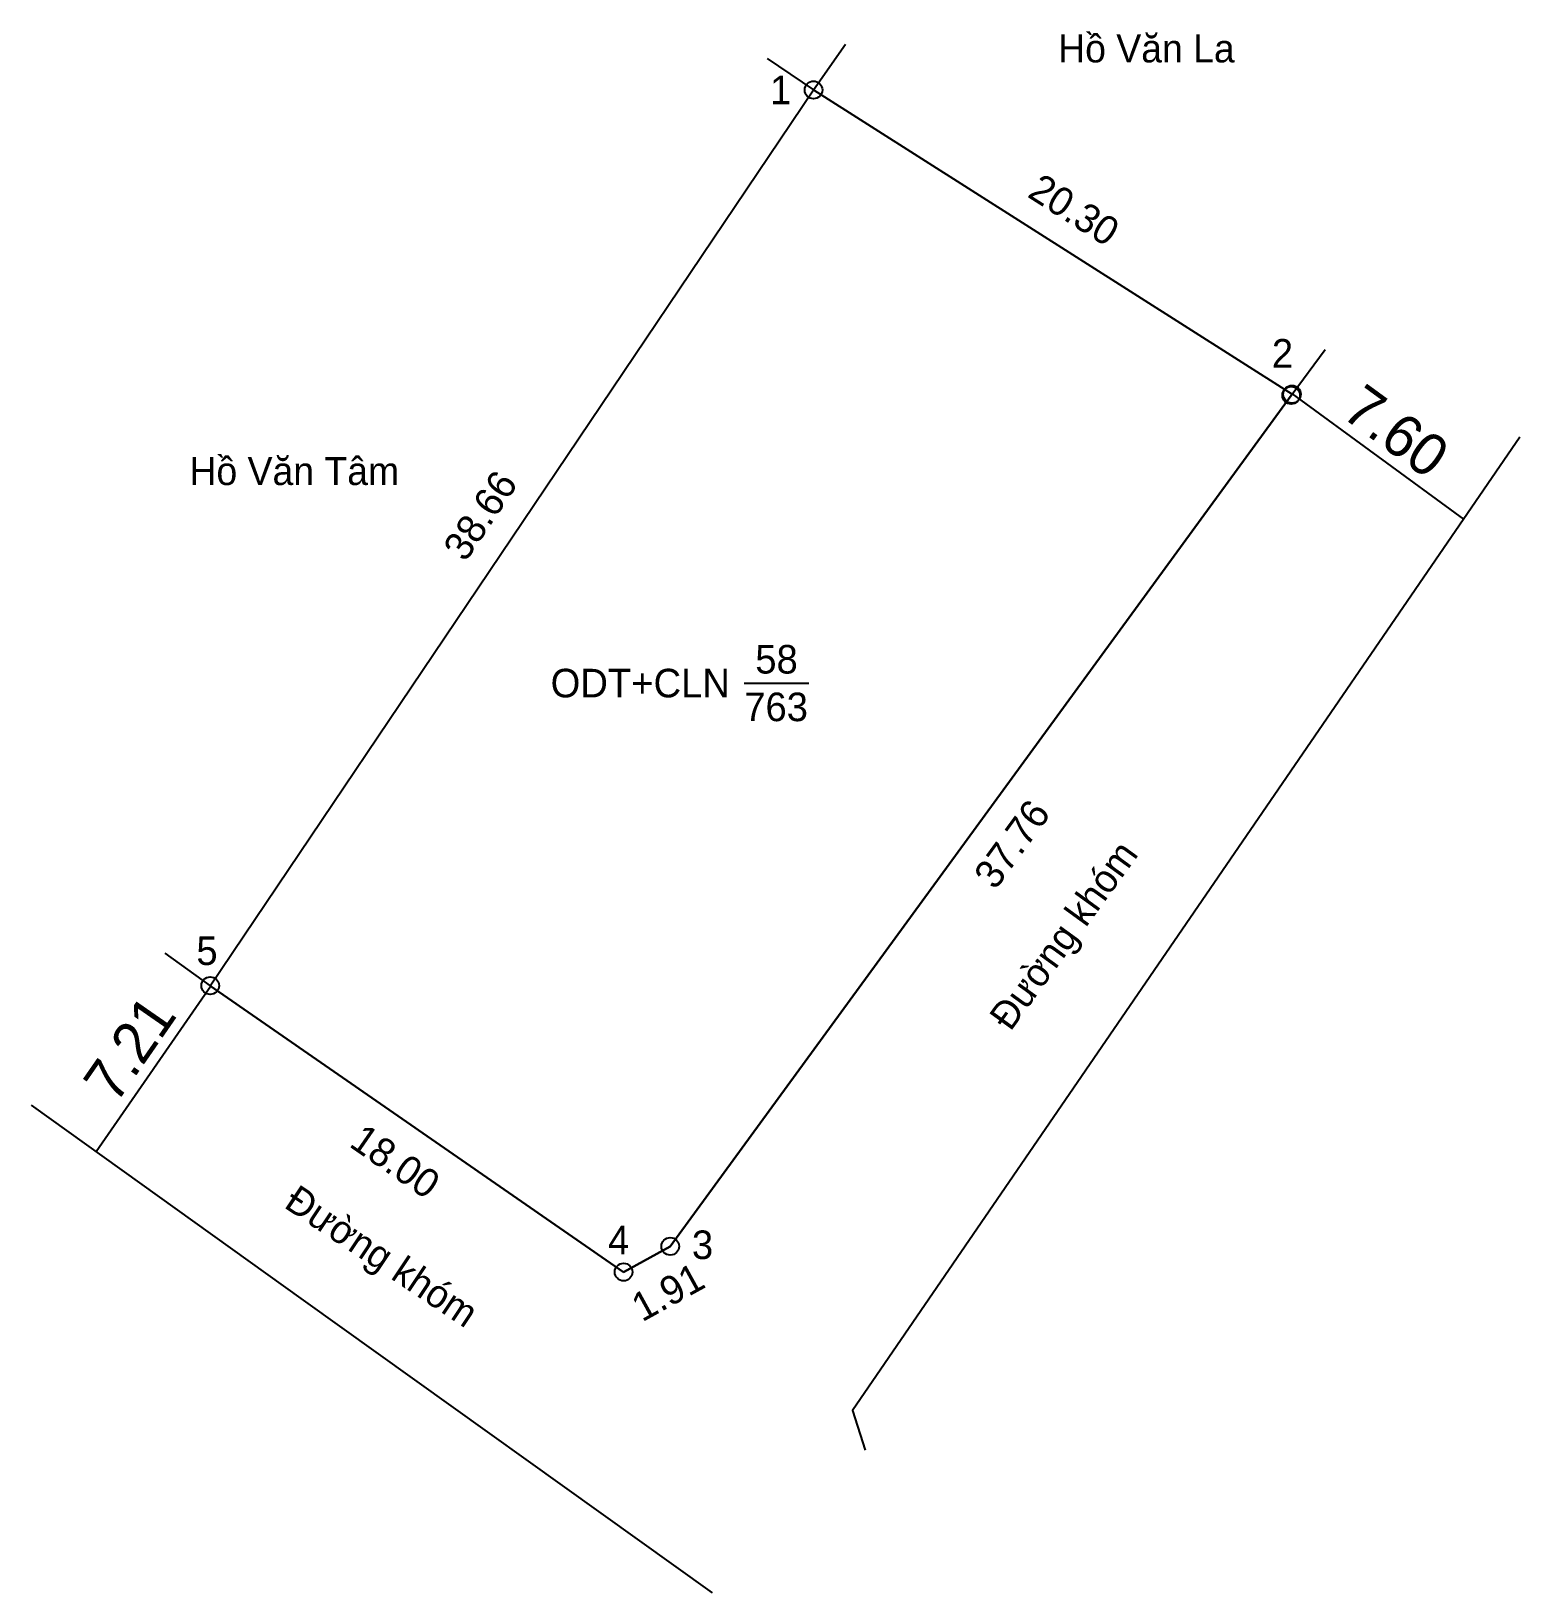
# Model space of a CAD drawing. Extents: x 535740.9 to 535794.2, y 1839140.3 to 1839196.2.
import ezdxf

# ---------------------------------------------------------------- set-up
doc = ezdxf.new("R2010")
doc.units = 0
for name, color, linetype in [('CanhThua', 7, 'Continuous'), ('ChieuDaiCanhThua', 7, 'Continuous'), ('Level 1', 7, 'Continuous'), ('Level 10', 7, 'Continuous'), ('Level 16', 7, 'Continuous'), ('MocDinhThua', 7, 'Continuous'), ('NhanDiaChinhThua', 7, 'Continuous'), ('SoHieuDinhThua', 7, 'Continuous')]:
    doc.layers.add(name, color=color, linetype=linetype)

msp = doc.modelspace()

# ---------------------------------------------------------------- linework, layer by layer
at = {"layer": 'CanhThua'}
for p, q in [((535747.35, 1839162.03), (535768.95, 1839194.09)), ((535768.95, 1839194.09), (535786.08, 1839183.2)), ((535786.05, 1839183.16), (535763.82, 1839152.7)), ((535786.08, 1839183.2), (535786.05, 1839183.16)), ((535762.15, 1839151.78), (535747.35, 1839162.03)), ((535763.82, 1839152.7), (535762.15, 1839151.78))]:
    msp.add_line(p, q, dxfattribs=at)
at = {"layer": 'Level 10'}
for p, q in [((535768.95, 1839194.09), (535770.099, 1839195.729)), ((535767.296, 1839195.213), (535768.95, 1839194.09)), ((535747.35, 1839162.03), (535768.95, 1839194.09)), ((535768.95, 1839194.09), (535786.08, 1839183.2)), ((535786.08, 1839183.2), (535787.265, 1839184.799)), ((535763.82, 1839152.7), (535786.05, 1839183.16)), ((535786.05, 1839183.16), (535786.08, 1839183.2)), ((535786.086, 1839183.209), (535792.224, 1839178.729)), ((535745.72, 1839163.191), (535747.35, 1839162.03)), ((535747.374, 1839162.013), (535743.269, 1839156.086)), ((535747.35, 1839162.03), (535762.15, 1839151.78)), ((535740.942, 1839157.756), (535750.68, 1839150.77)), ((535762.15, 1839151.78), (535763.82, 1839152.7)), ((535750.68, 1839150.77), (535765.32, 1839140.3))]:
    msp.add_line(p, q, dxfattribs=at)
msp.add_lwpolyline([(535794.235, 1839181.659), (535770.34, 1839146.83), (535770.8, 1839145.41)], dxfattribs=at)
at = {"layer": 'MocDinhThua'}
for centre in [(535768.95, 1839194.09), (535786.05, 1839183.16), (535786.08, 1839183.2), (535747.35, 1839162.03), (535763.82, 1839152.7), (535762.15, 1839151.78)]:
    msp.add_circle(centre, 0.316, dxfattribs=at)
at = {"layer": 'NhanDiaChinhThua'}
msp.add_line((535766.469, 1839172.861), (535768.786, 1839172.861), dxfattribs=at)

# ---------------------------------------------------------------- texts
at = {"layer": 'ChieuDaiCanhThua'}
for s, rotation, p in [('20.30', 327.5548, (535776.565, 1839190.289)), ('38.66', 56.0304, (535756.485, 1839177.16)), ('37.76', 53.8777, (535775.456, 1839165.421)), ('18.00', 325.2948, (535752.284, 1839156.301)), ('1.91', 28.8503, (535762.813, 1839149.976))]:
    msp.add_text(s, height=1.0223, rotation=rotation, dxfattribs=at).set_placement(p)
at = {"layer": 'Level 1'}
for s, rotation, p in [('7.60', 323.8777, (535787.798, 1839182.424)), ('7.21', 55.2948, (535743.969, 1839157.755))]:
    msp.add_text(s, height=1.5, rotation=rotation, dxfattribs=at).set_placement(p)
at = {"layer": 'Level 16'}
for s, p in [('Hồ Văn La', (535777.709, 1839195.076)), ('Hồ Văn Tâm', (535746.608, 1839179.949))]:
    msp.add_text(s, height=1, dxfattribs=at).set_placement(p)
for rotation, p in [(54.0608, (535775.997, 1839160.364)), (326.2892, (535749.949, 1839154.117))]:
    msp.add_text('Đường khóm', height=1, rotation=rotation, dxfattribs=at).set_placement(p)
at = {"layer": 'NhanDiaChinhThua'}
for s, p in [('58', (535766.865, 1839173.202)), ('ODT+CLN', (535759.538, 1839172.35)), ('763', (535766.469, 1839171.498))]:
    msp.add_text(s, height=1.0223, dxfattribs=at).set_placement(p)
at = {"layer": 'SoHieuDinhThua'}
for s, p in [('1', (535767.39, 1839193.579)), ('2', (535785.359, 1839184.153)), ('5', (535746.855, 1839162.769)), ('4', (535761.592, 1839152.413)), ('3', (535764.596, 1839152.245))]:
    msp.add_text(s, height=1.022, dxfattribs=at).set_placement(p)

doc.saveas('drawing.dxf')
